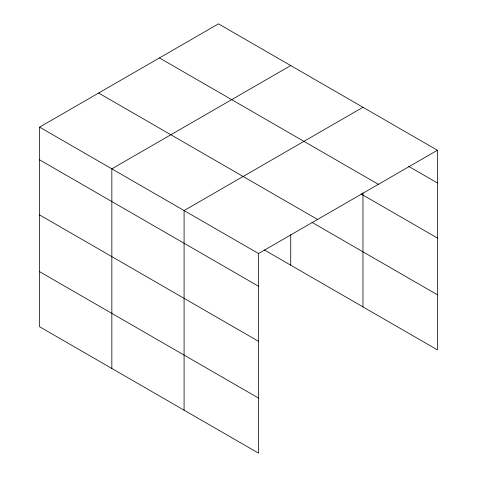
<?xml version="1.0" encoding="UTF-8"?>
<svg xmlns="http://www.w3.org/2000/svg" width="477" height="477" viewBox="0 0 477 477"><rect width="100%" height="100%" fill="white"/><g stroke="black" fill="none" stroke-linecap="round" stroke-linejoin="round"><path stroke-width="0.72" d="M39.591 127.126L258.528 253.531L258.528 453.15L39.591 326.745L39.591 127.126L218.472 23.85L437.409 150.255L437.409 349.874L264.276 249.912M290.726 65.564L111.839 168.84L111.839 368.459M362.973 107.277L184.086 210.554L184.086 410.172M258.528 253.531L437.409 150.255M408.533 166.288L437.409 182.965M159.443 57.932L378.38 184.337M361.035 193.948L437.409 238.041M98.62 93.045L317.557 219.45M312.012 222.395L437.409 294.792M39.591 159.837L258.528 286.242M39.591 214.918L258.528 341.323M39.591 271.669L258.528 398.068M362.973 192.833L362.973 306.896M290.726 234.666L290.726 265.182"/></g></svg>
